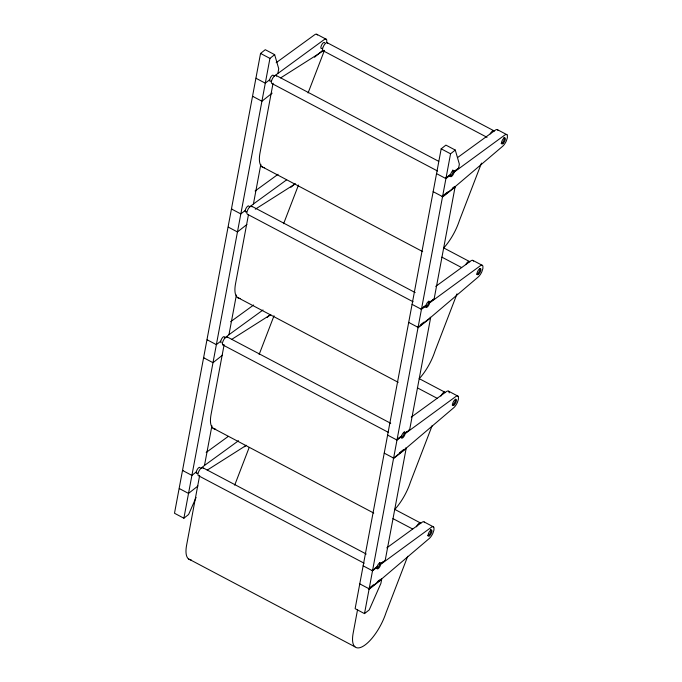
<?xml version="1.0" encoding="UTF-8"?>
<svg xmlns="http://www.w3.org/2000/svg" width="682" height="682" viewBox="0 0 682 682"><rect width="100%" height="100%" fill="white"/><g stroke="black" fill="none" stroke-linecap="round" stroke-linejoin="round"><path stroke-width="1.02" d="M326.738 42.386L326.738 39.982A7.144 2.651 -62.2 0 0 323.856 39.854L274.215 76.145M277.889 73.247L278.733 68.737L274.658 54.662L265.272 49.701L260.55 53.435L255.997 77.774L256.381 78.473M179.605 488.713L179.051 488.917L174.498 513.256L183.884 518.218L269.936 58.388L274.658 54.662M199.664 475.414L186.587 545.285A31.423 11.645 -62.2 0 0 191.224 559.931M248.41 214.966L235.52 283.814A31.423 11.645 -62.2 0 0 240.158 298.46M273.064 83.204L259.987 153.083A31.423 11.645 -62.2 0 0 264.625 167.721M200.815 468.346L204.489 465.448L211.914 425.798M224.548 338.195L228.956 334.717L236.381 295.059M249.748 206.876L253.423 203.978L260.848 164.328M458.602 168.198L453.641 171.881L458.602 168.198L459.361 164.14L455.286 150.066L445.9 145.113L441.177 148.838L355.126 608.668L364.503 613.621L369.226 609.896L380.897 583.4L381.656 579.342L381.272 578.643M357.59 609.495L353.14 633.263A31.423 11.645 -62.2 0 0 363.6 645.965A31.423 11.645 -62.2 0 0 385.986 612.811L407.717 556.29M364.503 613.621L369.064 589.274L368.681 588.583L373.404 584.849M369.15 588.83L372.517 570.791L376.933 567.313A3.427 1.27 -62.2 0 0 378.314 568.532A3.427 1.27 -62.2 0 0 380.709 564.338L431.084 527.467A7.144 2.651 -62.2 0 1 433.965 527.595L433.965 529.999L432.908 533.23A7.144 2.651 -62.2 0 1 428.978 538.737L381.741 578.89L369.15 588.83L359.764 583.869M373.523 569.385L372.048 570.544L372.602 570.34L393.531 458.543L393.147 457.844M393.616 458.091L396.984 440.061L401.4 436.582A3.427 1.27 -62.2 0 0 402.781 437.793A3.427 1.27 -62.2 0 0 405.176 433.599L455.55 396.728A7.144 2.651 -62.2 0 1 458.432 396.856L458.432 399.26L457.375 402.491A7.144 2.651 -62.2 0 1 453.445 407.998L406.208 448.151L393.616 458.091L384.23 453.138M404.707 433.351L405.176 432.448A3.427 1.27 -62.2 0 0 401.903 435.031L401.562 436.062L396.515 439.813L397.069 439.609L417.998 327.803L417.614 327.104M418.083 327.36L421.45 309.321L425.866 305.843A3.427 1.27 -62.2 0 0 427.247 307.062A3.427 1.27 -62.2 0 0 429.643 302.868L480.017 265.997A7.144 2.651 -62.2 0 1 482.899 266.125L482.899 268.529L481.842 271.76A7.144 2.651 -62.2 0 1 477.903 277.267L430.674 317.42L418.083 327.36L408.697 322.398M420.982 309.074L421.536 308.869L442.465 197.072L442.081 196.373M442.55 196.621L445.917 178.59L450.325 175.112A3.427 1.27 -62.2 0 0 451.714 176.323A3.427 1.27 -62.2 0 0 454.11 172.128L504.484 135.258A7.144 2.651 -62.2 0 1 507.365 135.386L507.365 137.79L506.308 141.021A7.144 2.651 -62.2 0 1 502.37 146.528L455.141 186.68L442.55 196.621L433.164 191.668M449.123 175.445L445.448 178.343L446.002 178.138L450.563 153.791L455.286 150.066M380.241 564.091L385.202 560.408L406.122 448.603L405.739 447.904M405.176 433.215L409.669 429.669L430.589 317.872L430.206 317.173M434.136 298.938L429.174 302.612L434.136 298.938L455.056 187.132L454.672 186.433L452.311 188.3M446.002 178.138L450.495 174.592L450.836 173.56A3.427 1.27 -62.2 0 1 454.11 170.977L454.11 171.745M421.536 308.869L426.028 305.331L426.369 304.291A3.427 1.27 -62.2 0 1 429.643 301.708L429.643 302.476M372.602 570.34L377.095 566.802L377.436 565.762A3.427 1.27 -62.2 0 1 380.709 563.179L380.709 563.954M308.076 92.974L324.47 50.332M283.61 223.705L298.486 185.035M259.151 354.444L274.019 315.775M234.685 485.175L249.169 447.503M481.492 163.1L459.387 220.61A31.423 11.645 -62.2 0 1 443.854 247.805M457.025 293.831L434.92 351.341A31.423 11.645 -62.2 0 1 419.387 378.536M432.183 425.559L410.453 482.08A31.423 11.645 -62.2 0 1 394.921 509.275M196.101 497.451L188.607 514.492L183.884 518.218M314.538 57.245L321.751 51.124A7.144 2.651 -62.2 0 0 322.799 50.127M290.873 187.303L294.88 183.901M267.208 317.36L270.413 314.641M244.344 446.736L245.946 445.372M269.705 79.7L265.298 83.178L255.912 78.225L252.536 96.256L261.922 101.217L272.152 93.136M245.239 210.44L240.831 213.918L231.445 208.965L228.069 226.995L237.455 231.948L246.901 224.497M220.772 341.171L216.365 344.649L206.978 339.696L203.603 357.726L212.989 362.688L222.434 355.228M442.865 195.751L447.588 192.026M442.465 197.072L455.056 187.132M196.305 471.91L191.898 475.388L182.512 470.435L179.136 488.465L188.522 493.418L197.968 485.968M422.456 307.914L426.028 305.331M420.76 324.623L423.906 322.143M417.998 327.803L430.589 317.872M405.44 432.772L406.907 431.612M397.069 439.609L401.562 436.062M399.439 452.874L403.377 449.77M393.531 458.543L406.122 448.603M374.989 568.225L377.095 566.802M381.707 562.931L383.173 561.772M377.334 581.746L379.695 579.879M369.064 589.274L381.656 579.342M276.167 62.718L314.47 34.901A7.144 2.651 -62.2 0 1 317.352 35.029M255.102 190.986L278.086 174.294M253.423 203.978L286.619 179.86M230.635 321.716L253.627 305.025M457.648 157.508L495.098 130.305A7.144 2.651 -62.2 0 1 497.979 130.433M228.956 334.717L263.005 309.978M206.177 452.456L228.308 436.378M435.73 286.389L470.631 261.044A7.144 2.651 -62.2 0 1 473.513 261.172M204.489 465.448L238.538 440.717M411.263 417.128L446.164 391.775A7.144 2.651 -62.2 0 1 449.046 391.903L449.182 392.892M386.796 547.859L421.698 522.514A7.144 2.651 -62.2 0 1 424.579 522.642M280.634 77.91L323.302 50.843A4.569 1.696 -62.2 0 1 323.848 45.583A4.569 1.696 -62.2 0 1 327.667 43.205M255.281 209.212L295.28 183.833M231.701 339.38L270.814 314.572M207.234 470.111L246.347 445.303M449.856 174.865L450.495 174.592M253.005 96.503L252.451 96.708L231.53 208.513L231.914 209.212M228.538 227.242L227.984 227.447L207.064 339.244L207.447 339.943M204.071 357.973L203.517 358.178L182.597 469.983L182.981 470.682M409.115 429.873L409.669 429.669M384.648 560.613L385.202 560.408M316.951 34.356L326.328 39.309M497.57 129.759L506.956 134.712M326.993 42.608L493.546 130.586M323.302 50.843L487.033 137.329M260.55 53.435L269.936 58.388M441.177 148.838L450.563 153.791M275.92 75.352L438.714 161.336M452.234 171.139L454.11 172.128M437.563 171.02L271.956 83.545A4.569 1.696 -62.2 0 1 272.817 77.995A4.569 1.696 -62.2 0 1 276.5 76.111M436.54 173.629L445.917 178.59M473.103 260.498L482.489 265.451M443.667 247.898L469.08 261.317M441.868 257.131L461.629 267.566M261.777 166.613L422.687 251.598M251.453 206.092L415.185 292.569M413.096 301.759L247.489 214.284A4.569 1.696 -62.2 0 1 248.35 208.726A4.569 1.696 -62.2 0 1 252.033 206.842M412.073 304.368L421.45 309.321M448.637 391.229L458.023 396.182M419.2 378.638L444.613 392.056M417.401 387.862L437.162 398.297M237.31 297.343L398.22 382.338M226.987 336.823L390.718 423.309M223.023 345.024L388.629 432.499M387.606 435.099L396.984 440.061M424.178 521.969L433.556 526.922M394.742 509.369L420.146 522.787M392.934 518.601L412.695 529.036M212.844 428.083L373.753 513.069M202.52 467.562L366.251 554.04M364.162 563.23L198.556 475.755A4.569 1.696 -62.2 0 1 199.417 470.205A4.569 1.696 -62.2 0 1 203.1 468.312M363.139 565.838L372.517 570.791M188.377 558.814L354.93 646.792M503.87 137.312A3.427 1.27 -62.2 0 1 503.87 140.458A3.427 1.27 -62.2 0 1 501.108 143.484M452.66 170.04A3.427 1.27 -62.2 0 1 452.66 173.185A3.427 1.27 -62.2 0 1 449.898 176.212M490.196 133.911A4.569 1.696 -62.2 0 1 494.22 131.174M479.915 268.495A3.427 1.27 -62.2 0 1 479.003 271.99A3.427 1.27 -62.2 0 1 476.641 274.224M428.705 301.214A3.427 1.27 -62.2 0 1 427.793 304.718A3.427 1.27 -62.2 0 1 425.432 306.943M465.729 264.65A4.569 1.696 -62.2 0 1 469.753 261.914M197.686 473.12A3.427 1.27 -62.2 0 1 196.808 470.358A3.427 1.27 -62.2 0 1 200.082 467.775M221.275 342.773A3.427 1.27 -62.2 0 1 221.684 338.826A3.427 1.27 -62.2 0 1 224.548 337.036M246.62 211.65A3.427 1.27 -62.2 0 1 245.742 208.888A3.427 1.27 -62.2 0 1 249.015 206.305M271.086 80.919A3.427 1.27 -62.2 0 1 270.208 78.149A3.427 1.27 -62.2 0 1 273.482 75.566M322.296 48.192A3.427 1.27 -62.2 0 1 321.418 45.43A3.427 1.27 -62.2 0 1 324.692 42.847M430.47 529.522A3.427 1.27 -62.2 0 1 430.47 532.668A3.427 1.27 -62.2 0 1 427.708 535.694M379.772 562.684A3.427 1.27 -62.2 0 1 378.86 566.188A3.427 1.27 -62.2 0 1 376.498 568.421M416.455 526.828A4.569 1.696 -62.2 0 1 420.82 523.384M455.448 399.226A3.427 1.27 -62.2 0 1 454.536 402.73A3.427 1.27 -62.2 0 1 452.175 404.963M404.238 431.953A3.427 1.27 -62.2 0 1 403.326 435.457A3.427 1.27 -62.2 0 1 400.965 437.682M227.566 337.581A4.569 1.696 -62.2 0 0 223.312 340.514A4.569 1.696 -62.2 0 0 224.131 344.674L211.053 414.554A31.423 11.645 -62.2 0 0 215.691 429.191M440.922 396.089A4.569 1.696 -62.2 0 1 445.286 392.644M429.524 535.805A3.427 1.27 -62.2 0 0 431.919 530.46A3.427 1.27 -62.2 0 0 428.646 533.043A3.427 1.27 -62.2 0 0 429.524 535.805M453.99 405.074A3.427 1.27 -62.2 0 0 456.386 399.72A3.427 1.27 -62.2 0 0 453.112 402.303A3.427 1.27 -62.2 0 0 453.99 405.074M478.457 274.335A3.427 1.27 -62.2 0 0 480.853 268.989A3.427 1.27 -62.2 0 0 477.579 271.572A3.427 1.27 -62.2 0 0 478.457 274.335M502.924 143.604A3.427 1.27 -62.2 0 0 505.319 138.25A3.427 1.27 -62.2 0 0 502.046 140.833A3.427 1.27 -62.2 0 0 502.924 143.604"/></g></svg>
